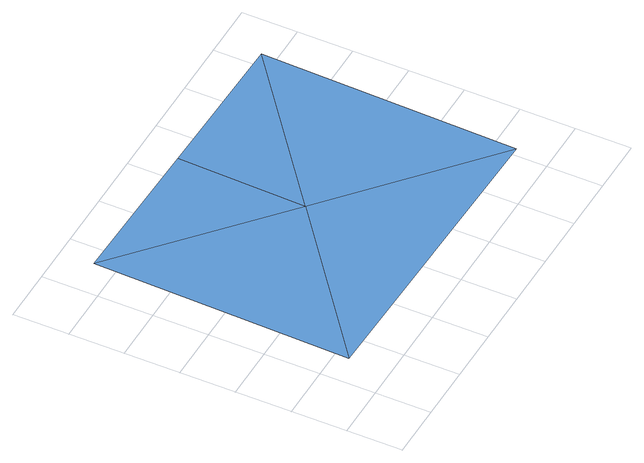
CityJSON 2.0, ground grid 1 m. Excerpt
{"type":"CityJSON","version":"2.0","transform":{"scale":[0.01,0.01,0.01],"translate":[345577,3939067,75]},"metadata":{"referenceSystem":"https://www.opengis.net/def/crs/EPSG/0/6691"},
"CityObjects":{
"waterbody1":{"type":"WaterBody","attributes":{"name":"6","class":"1140","function":"1","WaterBodyRiverFloodingRiskAttribute.description":"3","WaterBodyRiverFloodingRiskAttribute.rankOrg":"1","WaterBodyRiverFloodingRiskAttribute.adminType":"2","WaterBodyRiverFloodingRiskAttribute.scale":"L1"},"geometry":[{"type":"MultiSurface","lod":"1","boundaries":[[[0,1,2]],[[3,2,1]],[[1,0,4]],[[4,5,1]],[[3,1,5]]]}]}
},
"vertices":[
[49,73,14],[336,299,14],[57,535,19],[340,530,17],[615,63,9],[623,525,14]
]}
